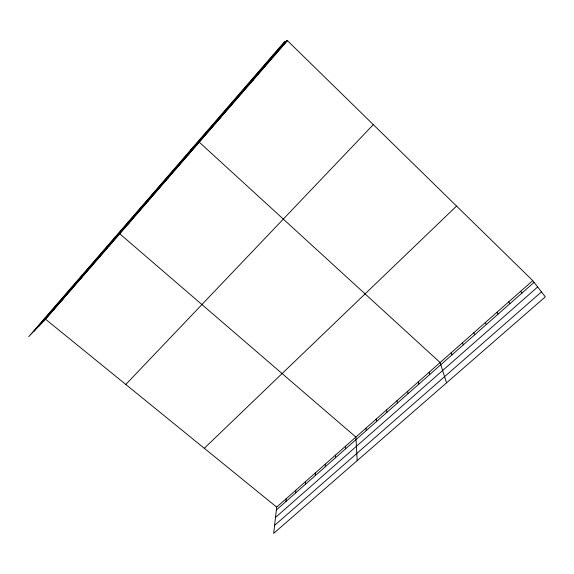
<?xml version="1.0" encoding="UTF-8"?>
<svg xmlns="http://www.w3.org/2000/svg" width="574" height="574" viewBox="0 0 574 574"><rect width="100%" height="100%" fill="white"/><g stroke="black" fill="none" stroke-linecap="round" stroke-linejoin="round"><path stroke-width="0.86" d="M325.293 466.748L325.336 464.093M315.284 475.588L315.384 472.897M305.382 484.327L305.547 481.593M295.603 492.966L295.818 490.203M285.931 501.511L286.204 498.713M532.751 280.607L276.69 507.122L273.669 533.375L545.3 296.858L532.751 280.607L287.423 40.625L284.309 41.945L28.7 336.673L45.533 319.216L287.423 40.625M33.83 331.356L285.264 41.543M38.932 326.061L286.211 41.141M43.724 321.096L287.093 40.768M125.806 384.465L373.294 124.623M52.65 310.814L54.415 308.991M61.683 300.41L63.405 298.638M70.832 289.87L72.503 288.162M80.087 279.208L81.716 277.551M89.465 268.41L91.036 266.81M98.958 257.475L100.479 255.939M108.572 246.404L110.036 244.933M106.563 246.899L119.715 233.783L355.88 437.072L357.2 460.642M127.873 224.169L129.229 222.827M137.559 213.011L138.858 211.734M147.367 201.711L148.609 200.505M157.298 190.274L158.481 189.133M204.294 448.272L456.56 206.073M167.357 178.686L168.483 177.617M177.545 166.948L178.607 165.958M187.863 155.066L188.86 154.148M190.554 150.051L199.25 142.18L440.129 362.546L446.529 382.858M208.907 130.829L209.768 130.061M276.367 509.956L534.1 282.351M275.498 517.447L537.666 286.964M274.587 525.404L541.469 291.893M219.641 118.466L220.43 117.785M230.511 105.946L231.229 105.351M241.525 93.261L242.171 92.751M252.689 80.396L253.263 79.98M264.004 67.366L264.499 67.036M275.47 54.157L275.886 53.92M45.533 319.216L276.69 507.122M520.675 291.291L521.931 293.099M508.743 301.845L509.913 303.711M496.962 312.27L498.045 314.193M485.317 322.566L486.321 324.547M473.815 332.741L474.734 334.771M462.45 342.8L463.297 344.881M451.221 352.73L451.989 354.861M429.165 372.246L429.775 374.478M418.324 381.832L418.869 384.114M407.619 391.303L408.085 393.635M397.029 400.666L397.43 403.041M386.567 409.929L386.898 412.34M376.221 419.077L376.487 421.538M365.99 428.125L366.198 430.629M345.577 446.185L345.656 448.76M335.403 455.189L335.417 457.808"/></g></svg>
